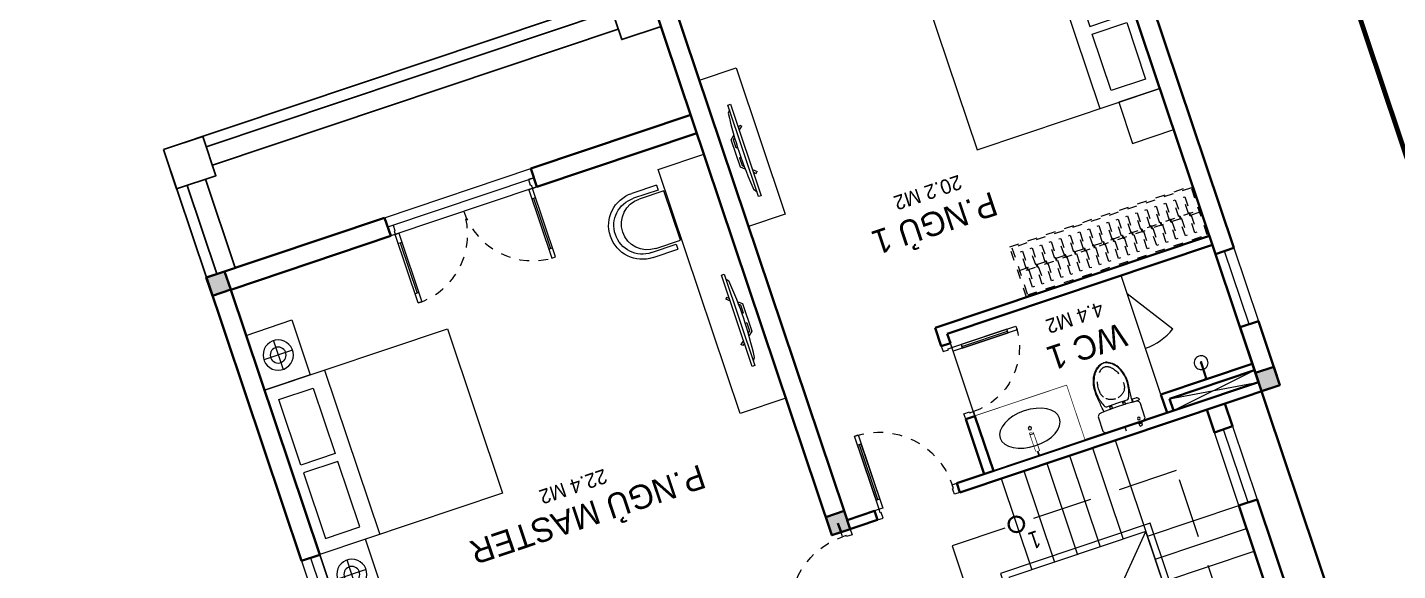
# Model space of a CAD drawing. Header units: metres. Extents: x 568336 to 569219, y 2065964 to 2066430.
# Drawn here: x 568504.24 to 568518.45, y 2066130.19 to 2066135.83 of the extents above; entities that cross this region are included whole.
import ezdxf

# ---------------------------------------------------------------- set-up
doc = ezdxf.new("R2010")
doc.units = ezdxf.units.M
for name, pattern in [('CENTER', [2, 1.25, -0.25, 0.25, -0.25]), ('DASHED', [0.75, 0.5, -0.25]), ('HIDDEN', [0.375, 0.25, -0.125]), ('HIDDEN2', [0.1875, 0.125, -0.0625]), ('X-5M-G-MB PHONGNGU$0$HIDDEN2', [0.1875, 0.125, -0.0625]), ('xref-thap C (mb tang 32-2)$0$HIDDEN', [0.375, 0.25, -0.125]), ('Xref-VCMT-BT3 - tuong bao$0$HIDDEN', [0.375, 0.25, -0.125])]:
    doc.linetypes.add(name, pattern=pattern)
doc.layers.get('0').update_dxf_attribs({"linetype": 'CONTINUOUS'})
doc.layers.get('DEFPOINTS').update_dxf_attribs({"linetype": 'CONTINUOUS'})
for name, color, linetype, lineweight in [('-CONCRETE', 1, 'CONTINUOUS', 35), ('-DOOR', 137, 'CONTINUOUS', 9), ('-FURNITURE', 46, 'CONTINUOUS', 9), ('-HIDE', 3, 'HIDDEN', 13), ('-KH', 143, 'CONTINUOUS', 13), ('-LINE1', 7, 'CONTINUOUS', 18), ('-RANH GIOI KHU DAT', 12, 'CENTER', 18), ('-TEXT', 7, 'CONTINUOUS', 15), ('-WALL', 4, 'CONTINUOUS', 35), ('Bighome_khuat', 251, 'DASHED', 5), ('TEXT25', 2, 'CONTINUOUS', 13)]:
    doc.layers.add(name, color=color, linetype=linetype, lineweight=lineweight)
for name, color, linetype in [('1-NETMANH', 8, 'CONTINUOUS'), ('LoLK', 6, 'CONTINUOUS'), ('SOLO', 7, 'CONTINUOUS')]:
    doc.layers.add(name, color=color, linetype=linetype)
doc.styles.add('1', font='arial.ttf')
doc.styles.add('T1', font='', dxfattribs={"height": 200})
doc.styles.get('T1').set_extended_font_data('VNgeometric Light')

# ---------------------------------------------------------------- blocks, each defined once
blk = doc.blocks.new('BT1-T2')
at = {"layer": '-RANH GIOI KHU DAT', "linetype": 'HIDDEN', "ltscale": 10, "const_width": 50}
blk.add_lwpolyline([(193687, 28101), (206187, 28101), (206187, 48101), (193687, 48101)], close=True, dxfattribs=at)
blk = doc.blocks.new('Sink_Cicle')
blk.add_lwpolyline([(17, -50), (-17, -50), (-18, -252), (17, -252)], close=True)
blk.add_circle((0, -300), 17.5)
at = {"layer": 'DEFPOINTS'}
blk.add_line((0, -100), (0, 0), dxfattribs=at)
blk.add_wipeout([(17, -50), (-17, -50), (-18, -252), (17, -252)])
at = {"layer": '-FURNITURE', "linetype": 'Continuous'}
blk.add_ellipse((0, -300), major_axis=(-325, 0), ratio=0.584615, dxfattribs=at)
blk.add_line((-18, -237), (17, -237))
blk = doc.blocks.new('*U175')
at = {"ltscale": 300}
blk.add_lwpolyline([(0, 0), (1000, 0), (1000, -600), (0, -600)], close=True, dxfattribs=at)
blk.add_wipeout([(0, 0), (1000, 0), (1000, -600), (0, -600)], dxfattribs=at)
blk.add_blockref('Sink_Cicle', (500, 0), dxfattribs=at)
blk = doc.blocks.new('*U88')
at = {"color": 251}
blk.add_line((-70, 100), (-70, 700), dxfattribs=at)
for points in [[(-50, 0), (-50, 800), (-90, 800), (-90, 0)], [(-50, 100), (-90, 100), (-90, 700), (-50, 700)], [(-900, -100), (-840, -100), (-840, -40), (-850, -40), (-850, 0), (-900, 0)], [(0, -100), (-60, -100), (-60, -40), (-50, -40), (-50, 0), (0, 0)]]:
    blk.add_lwpolyline(points, close=True)
at = {"layer": 'Bighome_khuat', "linetype": 'Xref-VCMT-BT3 - tuong bao$0$HIDDEN'}
blk.add_arc((-50, 0), 800, 90, 180, dxfattribs=at)
blk = doc.blocks.new('A$C18091ED7')
for p, q in [((0, -42), (0, 0)), ((146, -27), (179, -27)), ((146, -27), (146, -30)), ((146, -30), (166, -30)), ((153, -37), (146, -30)), ((152, 0), (152, -27)), ((152, 0), (179, 0)), ((153, -37), (166, -37)), ((153, -40), (153, -37)), ((153, -40), (178, -40)), ((153, -40), (178, -40)), ((153, -40), (153, -42)), ((185, -30), (166, -30)), ((178, -37), (166, -37)), ((185, -30), (178, -37)), ((178, -37), (178, -40)), ((178, -40), (178, -42)), ((179, 0), (179, -27)), ((179, -27), (185, -27)), ((185, -27), (185, -30)), ((-83, -267), (-83, -300)), ((-83, -278), (-83, -288)), ((-63, -265), (-81, -265)), ((-61, -267), (-61, -300)), ((61, -267), (61, -300)), ((63, -265), (81, -265)), ((83, -267), (83, -300)), ((83, -278), (83, -288)), ((165, -262), (165, -290)), ((168, -260), (228, -260)), ((231, -274), (231, -262)), ((-61, -290), (-83, -290)), ((61, -290), (83, -290)), ((168, -292), (207, -292))]:
    blk.add_line(p, q)
for points in [[(230, -219, -0.137407), (225, -235), (222, -241, -0.236081), (198, -255, -0.051961), (-198, -255, -0.236081), (-222, -241), (-225, -235, -0.137407), (-230, -219), (-230, -72, -0.198912), (-226, -63), (-209, -46, -0.198912), (-200, -42), (0, -42), (200, -42, -0.198912), (209, -46), (226, -63, -0.198912), (230, -72)], [(144, -619, -0.212405), (26, -734, -0.027685), (-1, -739, -0.022279), (-26, -734, -0.212405), (-144, -619, -0.142796), (-167, -428, -0.093005), (-128, -309, -0.256439), (-111, -300), (0, -300), (111, -300, -0.256439), (128, -309, -0.093005), (167, -428, -0.142796)]]:
    blk.add_lwpolyline(points, format="xyb", close=True)
at = {"linetype": 'xref-thap C (mb tang 32-2)$0$HIDDEN', "ltscale": 100}
blk.add_lwpolyline([(61, -669, -0.199031), (0, -699, -0.199031), (-61, -669, -0.218924), (-132, -478, -0.153791), (-112, -404, -0.236701), (0, -348, -0.236701), (112, -404, -0.153791), (132, -478, -0.218924)], format="xyb", close=True, dxfattribs=at)
blk.add_circle((166, -78), 13.9)
for centre, radius, start, end in [((-81, -267), 1.98, 90, 180), ((-63, -267), 1.98, 0, 90), ((63, -267), 1.98, 90, 180), ((81, -267), 1.98, 0, 90), ((168, -262), 2.47, 90, 180), ((168, -225), 80.1, 306.4659, 320.3123), ((228, -274), 2.47, 320.3123, 0), ((168, -290), 2.47, 180, 270), ((207, -277), 15.5, 270, 306.4659)]:
    blk.add_arc(centre, radius, start, end)
for points in [[(-156, -259), (-157, -267), (-164, -328), (-169, -385), (-184, -528), (-136, -679), (-50, -735), (-20, -741), (0, -744)], [(156, -259), (157, -267), (164, -328), (169, -385), (184, -528), (136, -679), (50, -735), (20, -741), (0, -744)]]:
    blk.add_open_spline(points, degree=3, knots=[130.613938, 130.613938, 130.613938, 130.613938, 152.852109, 311.129351, 417.703951, 561.383393, 697.692632, 710.812262, 710.812262, 710.812262, 710.812262])
blk = doc.blocks.new('shower')
for points in [[(180919, -32316), (180912, -32316), (180912, -32147), (180919, -32147)], [(180929, -32327), (180902, -32327), (180902, -32316), (180929, -32316)]]:
    blk.add_lwpolyline(points, close=True)
for radius, start, end in [(72, 272.7907, 267.2093), (8.35, 294.8355, 245.1645)]:
    blk.add_arc((180916, -32147), radius, start, end)
blk = doc.blocks.new('*U96')
at = {"color": 251}
blk.add_line((-70, 100), (-70, 600), dxfattribs=at)
for points in [[(-50, 0), (-50, 700), (-90, 700), (-90, 0)], [(-50, 100), (-90, 100), (-90, 600), (-50, 600)], [(-800, -100), (-740, -100), (-740, -40), (-750, -40), (-750, 0), (-800, 0)], [(0, -100), (-60, -100), (-60, -40), (-50, -40), (-50, 0), (0, 0)]]:
    blk.add_lwpolyline(points, close=True)
at = {"layer": 'Bighome_khuat', "linetype": 'Xref-VCMT-BT3 - tuong bao$0$HIDDEN'}
blk.add_arc((-50, 0), 700, 90, 180, dxfattribs=at)
blk = doc.blocks.new('A$C32e20c34')
blk.add_line((657, 2050), (657, 450))
for points in [[(0, 2050), (450, 2050), (450, 2500), (0, 2500)], [(109, 1910), (485.5, 1910), (485.5, 1292.5), (109, 1292.5)], [(109, 590), (485.5, 590), (485.5, 1207.5), (109, 1207.5)], [(0, 450), (450, 450), (450, 0), (0, 0)]]:
    blk.add_lwpolyline(points, close=True)
blk.add_lwpolyline([(0, 2050), (2000, 2050), (2000, 450), (0, 450), (0, 2050)])
blk = doc.blocks.new('*U189')
at = {"linetype": 'X-5M-G-MB PHONGNGU$0$HIDDEN2'}
for points in [[(0, 600), (0, 0), (2182, 0), (2182, 600)], [(2162, 580), (2162, 20), (20, 20), (20, 580)], [(2162, 287), (2162, 313), (20, 313), (20, 287)], [(114, 319), (109, 319), (109, 280), (114, 280)], [(228, 319), (223, 319), (223, 280), (228, 280)], [(342, 319), (337, 319), (337, 280), (342, 280)], [(456, 319), (451, 319), (451, 280), (456, 280)], [(570, 319), (565, 319), (565, 280), (570, 280)], [(684, 319), (679, 319), (679, 280), (684, 280)], [(798, 319), (793, 319), (793, 280), (798, 280)], [(912, 319), (907, 319), (907, 280), (912, 280)], [(1026, 319), (1021, 319), (1021, 280), (1026, 280)], [(1140, 319), (1135, 319), (1135, 280), (1140, 280)], [(1254, 319), (1249, 319), (1249, 280), (1254, 280)], [(1368, 319), (1363, 319), (1363, 280), (1368, 280)], [(1482, 319), (1477, 319), (1477, 280), (1482, 280)], [(1596, 319), (1591, 319), (1591, 280), (1596, 280)], [(1710, 319), (1705, 319), (1705, 280), (1710, 280)], [(1824, 319), (1819, 319), (1819, 280), (1824, 280)], [(1938, 319), (1933, 319), (1933, 280), (1938, 280)], [(2052, 319), (2047, 319), (2047, 280), (2052, 280)]]:
    blk.add_lwpolyline(points, close=True, dxfattribs=at)
for points in [[(122, 313), (122, 515), (100, 515), (100, 313)], [(236, 313), (236, 515), (214, 515), (214, 313)], [(350, 313), (350, 515), (328, 515), (328, 313)], [(464, 313), (464, 515), (442, 515), (442, 313)], [(578, 313), (578, 515), (556, 515), (556, 313)], [(692, 313), (692, 515), (670, 515), (670, 313)], [(806, 313), (806, 515), (784, 515), (784, 313)], [(920, 313), (920, 515), (898, 515), (898, 313)], [(1034, 313), (1034, 515), (1012, 515), (1012, 313)], [(1148, 313), (1148, 515), (1126, 515), (1126, 313)], [(1262, 313), (1262, 515), (1240, 515), (1240, 313)], [(1376, 313), (1376, 515), (1354, 515), (1354, 313)], [(1490, 313), (1490, 515), (1468, 515), (1468, 313)], [(1604, 313), (1604, 515), (1582, 515), (1582, 313)], [(1718, 313), (1718, 515), (1696, 515), (1696, 313)], [(1832, 313), (1832, 515), (1810, 515), (1810, 313)], [(1946, 313), (1946, 515), (1924, 515), (1924, 313)], [(2060, 313), (2060, 515), (2038, 515), (2038, 313)], [(100, 287), (100, 92), (122, 92), (122, 287)], [(214, 287), (214, 92), (236, 92), (236, 287)], [(328, 287), (328, 92), (350, 92), (350, 287)], [(442, 287), (442, 92), (464, 92), (464, 287)], [(556, 287), (556, 92), (578, 92), (578, 287)], [(670, 287), (670, 92), (692, 92), (692, 287)], [(784, 287), (784, 92), (806, 92), (806, 287)], [(898, 287), (898, 92), (920, 92), (920, 287)], [(1012, 287), (1012, 92), (1034, 92), (1034, 287)], [(1126, 287), (1126, 92), (1148, 92), (1148, 287)], [(1240, 287), (1240, 92), (1262, 92), (1262, 287)], [(1354, 287), (1354, 92), (1376, 92), (1376, 287)], [(1468, 287), (1468, 92), (1490, 92), (1490, 287)], [(1582, 287), (1582, 92), (1604, 92), (1604, 287)], [(1696, 287), (1696, 92), (1718, 92), (1718, 287)], [(1810, 287), (1810, 92), (1832, 92), (1832, 287)], [(1924, 287), (1924, 92), (1946, 92), (1946, 287)], [(2038, 287), (2038, 92), (2060, 92), (2060, 287)]]:
    blk.add_lwpolyline(points, dxfattribs=at)
blk = doc.blocks.new('XR.MB.LM123$0$tvi 1')
blk.add_lwpolyline([(29, 0), (29, -1000), (0, -1000), (0, 0)], close=True)
for points in [[(29, -50), (52, -81)], [(-24, -236), (-39, -252)], [(0, -285), (-39, -252)], [(0, -256), (-24, -236)], [(70, -315), (111, -350), (111, -650), (70, -685)], [(89, -446), (89, -360), (71, -345)], [(89, -554), (89, -640), (71, -655)], [(89, -446), (73, -446)], [(89, -554), (73, -554)], [(0, -715), (-39, -748)], [(-24, -764), (-39, -748)], [(0, -744), (-24, -764)], [(29, -950), (52, -919)]]:
    blk.add_lwpolyline(points)
blk.add_arc((-4025, -500), 4099, 354.1311, 5.8689)
blk = doc.blocks.new('A$C8a974c9c')
for p, q in [((1750, 2957), (1750, 2643)), ((1593, 2800), (1908, 2800)), ((1343, 2500), (1343, 700)), ((1750, 243), (1750, 557)), ((1593, 400), (1908, 400))]:
    blk.add_line(p, q)
for points in [[(2000, 3100), (1500, 3100), (1500, 2500), (2000, 2500)], [(1891, 2360), (1514, 2360), (1514, 1643), (1891, 1643)], [(1891, 840), (1514, 840), (1514, 1558), (1891, 1558)], [(2000, 100), (1500, 100), (1500, 700), (2000, 700)]]:
    blk.add_lwpolyline(points, close=True)
blk.add_lwpolyline([(2000, 2500), (0, 2500), (0, 700), (2000, 700), (2000, 2500)])
for centre, radius in [((1750, 2800), 157), ((1750, 2800), 82.4), ((1750, 400), 157), ((1750, 400), 82.4)]:
    blk.add_circle(centre, radius)
blk = doc.blocks.new('A$C5C575821')
at = {"layer": '-CONCRETE'}
h = blk.add_hatch(color=256, dxfattribs=at)
h.dxf.hatch_style = 1
h.paths.add_polyline_path([(0, 200), (0, 0), (200, 0), (200, 200)])
blk.add_lwpolyline([(0, 0), (200, 0), (200, 200), (0, 200)], close=True, dxfattribs=at)
blk = doc.blocks.new('A$C06be1633')
at = {"layer": '-FURNITURE'}
for p, q in [((0, 54), (0, 324)), ((54, 54), (54, 324)), ((648, 324), (648, 54)), ((701, 324), (701, 54)), ((81, 0), (81, 270)), ((621, 270), (621, 0)), ((0, 54), (54, 54)), ((621, 0), (81, 0)), ((648, 54), (701, 54))]:
    blk.add_line(p, q, dxfattribs=at)
for centre, radius in [((351, 324), 351), ((351, 324), 297), ((351, 270), 270)]:
    blk.add_arc(centre, radius, 0, 180, dxfattribs=at)
blk = doc.blocks.new('*U196')
for p, q in [((-1510, 650), (-1550, 650)), ((-1530, 100), (-1530, 650)), ((-90, 650), (-50, 650)), ((-70, 100), (-70, 650)), ((-1510, 100), (-1550, 100)), ((-90, 100), (-50, 100))]:
    blk.add_line(p, q)
for points in [[(-1550, 0), (-1510, 0), (-1510, 750), (-1550, 750)], [(-50, 0), (-90, 0), (-90, 750), (-50, 750)], [(-1600, -100), (-1540, -100), (-1540, -40), (-1550, -40), (-1550, 0), (-1600, 0)], [(0, -100), (-60, -100), (-60, -40), (-50, -40), (-50, 0), (0, 0)]]:
    blk.add_lwpolyline(points, close=True)
at = {"linetype": 'HIDDEN', "ltscale": 0.1}
for centre, start, end in [((-1550, 0), 0, 90), ((-50, 0), 90, 180)]:
    blk.add_arc(centre, 750, start, end, dxfattribs=at)
blk = doc.blocks.new('BT2-T2.2')
at = {"layer": '-DOOR'}
for points in [[(568509.525, 2066134.173), (568508.008, 2066133.664), (568507.945, 2066133.854), (568509.461, 2066134.363)], [(568516.563, 2066133.476), (568516.752, 2066133.54), (568517.007, 2066132.782), (568516.817, 2066132.718)], [(568516.551, 2066131.626), (568516.74, 2066131.69), (568516.995, 2066130.932), (568516.805, 2066130.868)], [(568507.464, 2066129.156), (568507.654, 2066129.22), (568507.272, 2066130.358), (568507.082, 2066130.294)]]:
    blk.add_lwpolyline(points, close=True, dxfattribs=at)
for points in [[(568507.977, 2066133.759), (568509.493, 2066134.268)], [(568516.912, 2066132.75), (568516.657, 2066133.508)], [(568516.9, 2066130.9), (568516.645, 2066131.658)], [(568507.177, 2066130.326), (568507.559, 2066129.188)]]:
    blk.add_lwpolyline(points, dxfattribs=at)
at = {"layer": '-FURNITURE'}
blk.add_line((568515.996, 2066132.02), (568515.583, 2066133.253), dxfattribs=at)
for points in [[(568512.099, 2066133.89), (568511.72, 2066133.763), (568511.211, 2066135.28), (568511.59, 2066135.407)], [(568510.783, 2066134.353), (568511.257, 2066134.512), (568512.107, 2066131.981), (568511.633, 2066131.822)]]:
    blk.add_lwpolyline(points, close=True, dxfattribs=at)
for points in [[(568515.645, 2066133.068), (568516.12, 2066132.702)], [(568516.126, 2066131.853), (568516.967, 2066132.272)], [(568516.085, 2066131.976), (568517.008, 2066132.149)]]:
    blk.add_lwpolyline(points, dxfattribs=at)
blk.add_arc((568515.645, 2066133.068), 0.6, 288.5552, 322.4186, dxfattribs=at)
at = {"layer": '-HIDE', "ltscale": 10}
blk.add_lwpolyline([(568514.928, 2066128.603), (568515.841, 2066130.597)], dxfattribs=at)
at = {"layer": '-LINE1'}
for p, q in [((568515.523, 2066131.545), (568516.669, 2066128.132)), ((568515.286, 2066131.466), (568515.604, 2066130.518)), ((568514.338, 2066131.147), (568514.656, 2066130.199))]:
    blk.add_line(p, q, dxfattribs=at)
for points in [[(568515.857, 2066130.55), (568516.805, 2066130.868)], [(568515.937, 2066130.313), (568516.885, 2066130.631)], [(568516.016, 2066130.076), (568516.964, 2066130.394)]]:
    blk.add_lwpolyline(points, dxfattribs=at)
for points in [[(568514.884, 2066128.514), (568516.439, 2066129.036), (568515.885, 2066130.686), (568514.331, 2066130.164)], [(568514.928, 2066128.603), (568516.35, 2066129.08), (568515.841, 2066130.597), (568514.419, 2066130.12)]]:
    blk.add_lwpolyline(points, close=True, dxfattribs=at)
at = {"layer": '-RANH GIOI KHU DAT', "linetype": 'HIDDEN', "ltscale": 10, "const_width": 0.05}
blk.add_lwpolyline([(568522.147, 2066123.747), (568505.331, 2066118.104), (568501.229, 2066132.557), (568504.604, 2066138.956), (568515.784, 2066142.708), (568522.147, 2066123.747)], dxfattribs=at)
at = {"layer": '-WALL'}
for p, q in [((568516.563, 2066133.476), (568515.194, 2066137.553)), ((568510.675, 2066136.247), (568512.584, 2066130.559)), ((568512.71, 2066130.812), (568510.928, 2066136.121)), ((568511.121, 2066134.92), (568509.461, 2066134.363)), ((568511.184, 2066134.73), (568509.525, 2066134.173)), ((568518.79, 2066126.84), (568516.244, 2066134.424)), ((568509.525, 2066134.173), (568509.461, 2066134.363)), ((568507.945, 2066133.854), (568506.096, 2066133.233)), ((568508.008, 2066133.664), (568507.945, 2066133.854)), ((568513.655, 2066132.711), (568516.499, 2066133.666)), ((568508.008, 2066133.664), (568506.349, 2066133.107)), ((568513.781, 2066132.648), (568516.531, 2066133.571)), ((568506.096, 2066133.233), (568507.082, 2066130.294)), ((568506.349, 2066133.107), (568507.272, 2066130.358)), ((568513.718, 2066132.522), (568513.655, 2066132.711)), ((568517.007, 2066132.782), (568516.817, 2066132.718)), ((568517.229, 2066132.118), (568517.007, 2066132.782)), ((568513.718, 2066132.522), (568513.813, 2066132.553)), ((568513.813, 2066132.553), (568513.781, 2066132.648)), ((568516.944, 2066132.339), (568515.996, 2066132.02)), ((568516.967, 2066132.272), (568516.085, 2066131.976)), ((568515.996, 2066132.02), (568516.06, 2066131.831)), ((568516.085, 2066131.976), (568516.126, 2066131.853)), ((568513.911, 2066131.004), (568513.88, 2066131.099)), ((568516.805, 2066130.868), (568517.282, 2066129.446)), ((568516.995, 2066130.932), (568517.472, 2066129.51)), ((568512.647, 2066130.685), (568512.679, 2066130.591)), ((568513.058, 2066130.718), (568512.679, 2066130.591)), ((568513.026, 2066130.813), (568512.742, 2066130.717)), ((568513.058, 2066130.718), (568513.026, 2066130.813)), ((568512.679, 2066130.591), (568512.584, 2066130.559))]:
    blk.add_line(p, q, dxfattribs=at)
for points in [[(568516.752, 2066133.54), (568515.32, 2066137.806)], [(568516.563, 2066133.476), (568516.752, 2066133.54)], [(568516.976, 2066132.244), (568516.817, 2066132.718)], [(568516.471, 2066131.863), (568516.551, 2066131.626), (568516.74, 2066131.69), (568516.661, 2066131.927)], [(568516.805, 2066130.868), (568516.995, 2066130.932)], [(568507.272, 2066130.358), (568507.082, 2066130.294)]]:
    blk.add_lwpolyline(points, dxfattribs=at)
blk.add_circle((568514.497, 2066130.673), 0.0805, dxfattribs=at)
at = {"layer": '1-NETMANH'}
for p, q in [((568505.65, 2066134.56), (568510.675, 2066136.247)), ((568506.096, 2066133.233), (568505.65, 2066134.56))]:
    blk.add_line(p, q, dxfattribs=at)
at = {"layer": 'SOLO'}
blk.add_line((568510.834, 2066135.773), (568511.121, 2066134.92), dxfattribs=at)
for points in [[(568510.268, 2066136.11), (568510.675, 2066136.247), (568510.812, 2066135.839), (568510.404, 2066135.702)], [(568505.65, 2066134.56), (568506.058, 2066134.697), (568506.195, 2066134.289), (568505.787, 2066134.153)]]:
    blk.add_lwpolyline(points, close=True, dxfattribs=at)
for points in [[(568510.304, 2066136.001), (568506.095, 2066134.588)], [(568510.368, 2066135.811), (568506.158, 2066134.398)], [(568506.086, 2066134.253), (568506.394, 2066133.333)], [(568505.896, 2066134.189), (568506.205, 2066133.27)]]:
    blk.add_lwpolyline(points, dxfattribs=at)
at = {"layer": '-DOOR', "zscale": 0.001}
for name, p, xscale, yscale, rotation in [('*U196', (568508.008, 2066133.664), 0.001, 0.001, 198.555162962648), ('*U88', (568513.026, 2066130.813), -0.001, 0.001, 18.55516296264799), ('*U88', (568512.966, 2066129.737), -0.0009999999999999998, 0.0009999999999999998, 108.555162962648)]:
    blk.add_blockref(name, p, dxfattribs=dict(at, xscale=xscale, yscale=yscale, rotation=rotation))
at = {"layer": '-FURNITURE', "zscale": 0.001}
for name, p, xscale, yscale, rotation in [('A$C32e20c34', (568516.129, 2066134.768), -0.001, 0.001, 18.55516296264799), ('A$C06be1633', (568510.815, 2066134.209), -0.0009999999999999998, 0.0009999999999999998, 108.555162962648), ('A$C8a974c9c', (568509.391, 2066130.331), -0.001, 0.001, 18.55516296264799), ('shower', (568334.672, 2066105.255), 0.001, 0.001, 18.55516296264797)]:
    blk.add_blockref(name, p, dxfattribs=dict(at, xscale=xscale, yscale=yscale, rotation=rotation))
at = {"layer": '-FURNITURE', "extrusion": (0, 0, -1)}
for name, p, xscale, yscale, zscale, rotation in [('XR.MB.LM123$0$tvi 1', (-568511.851, 2066134.082), -0.001, 0.001, 0.001, 161.4485267597604), ('*U189', (-568514.428, 2066133.551), 0.0009166666666659738, 0.0009166666666659738, -0.000916666666665974, 161.444837037352), ('XR.MB.LM123$0$tvi 1', (-568511.44, 2066133.259), -0.001, 0.001, 0.001, 341.4485267597604)]:
    blk.add_blockref(name, p, dxfattribs=dict(at, xscale=xscale, yscale=yscale, zscale=zscale, rotation=rotation))
at = {"layer": '-WALL', "xscale": 0.001, "yscale": 0.001, "zscale": 0.001, "rotation": 198.555162962648}
for p in [(568506.285, 2066133.297), (568517.166, 2066132.307), (568512.71, 2066130.812)]:
    blk.add_blockref('A$C5C575821', p, dxfattribs=at)
at = {"layer": '-TEXT', "color": 2}
for s, p in [('P.NGỦ 1', (568514.245, 2066134.128)), ('WC 1', (568515.585, 2066132.768)), ('P.NGỦ MASTER', (568511.217, 2066131.297))]:
    blk.add_text(s, height=0.25, rotation=198.5552, dxfattribs=at).set_placement(p)
at = {"layer": '-TEXT', "style": '1', "width": 0.75}
blk.add_text('1', height=0.18, rotation=198.5552, dxfattribs=at).set_placement((568514.708, 2066130.614))
at = {"layer": 'TEXT25', "style": 'T1'}
for s, p in [('20.2 M2', (568513.899, 2066134.301)), ('4.4 M2', (568515.37, 2066132.985)), ('22.4 M2', (568510.221, 2066131.251))]:
    blk.add_text(s, height=0.15, rotation=198.5552, dxfattribs=at).set_placement(p)
at = {"layer": '-FURNITURE', "extrusion": (0, 0, -1), "xscale": 0.0009999999999999998, "yscale": 0.0009999999999999998, "zscale": -0.001, "rotation": 161.444837037352}
blk.add_blockref('*U175', (-568514.259, 2066131.226), dxfattribs=at)
at = {"layer": '-DOOR'}
blk.add_lwpolyline([(568514.068, 2066131.795), (568513.813, 2066132.553)], dxfattribs=at)
at = {"layer": '-KH', "linetype": 'HIDDEN2', "ltscale": 5}
blk.add_lwpolyline([(568513.832, 2066130.45), (568514.659, 2066127.985), (568516.984, 2066128.765), (568516.156, 2066131.23)], close=True, dxfattribs=at)
at = {"layer": '-LINE1'}
for p, q in [((568514.812, 2066131.306), (568515.13, 2066130.358)), ((568515.049, 2066131.386), (568515.367, 2066130.438)), ((568514.575, 2066131.227), (568514.893, 2066130.279))]:
    blk.add_line(p, q, dxfattribs=at)
at = {"layer": '-WALL'}
for p, q in [((568517.008, 2066132.149), (568513.88, 2066131.099)), ((568513.911, 2066131.004), (568517.229, 2066132.118)), ((568513.973, 2066131.763), (568514.068, 2066131.795)), ((568514.164, 2066131.194), (568513.973, 2066131.763)), ((568514.259, 2066131.226), (568514.068, 2066131.795))]:
    blk.add_line(p, q, dxfattribs=at)
at = {"layer": '-DOOR', "xscale": -0.001, "yscale": 0.001, "zscale": 0.001, "rotation": 288.555162962648}
blk.add_blockref('*U96', (568513.813, 2066132.553), dxfattribs=at)
at = {"layer": '-FURNITURE', "xscale": -0.001, "yscale": 0.001, "zscale": 0.001, "rotation": 198.555162962648}
blk.add_blockref('A$C18091ED7', (568515.636, 2066131.644), dxfattribs=at)

msp = doc.modelspace()

# ---------------------------------------------------------------- block references
at = {"layer": '-KH', "xscale": -0.001, "yscale": 0.001, "zscale": 0.001, "rotation": 198.5514996773964}
msp.add_blockref('BT1-T2', (568323.221, 2066107.726), dxfattribs=at)

# ---------------------------------------------------------------- next in the draw order: block references
at = {"layer": 'LoLK'}
msp.add_blockref('BT2-T2.2', (0, 0), dxfattribs=at)

doc.saveas('drawing.dxf')
